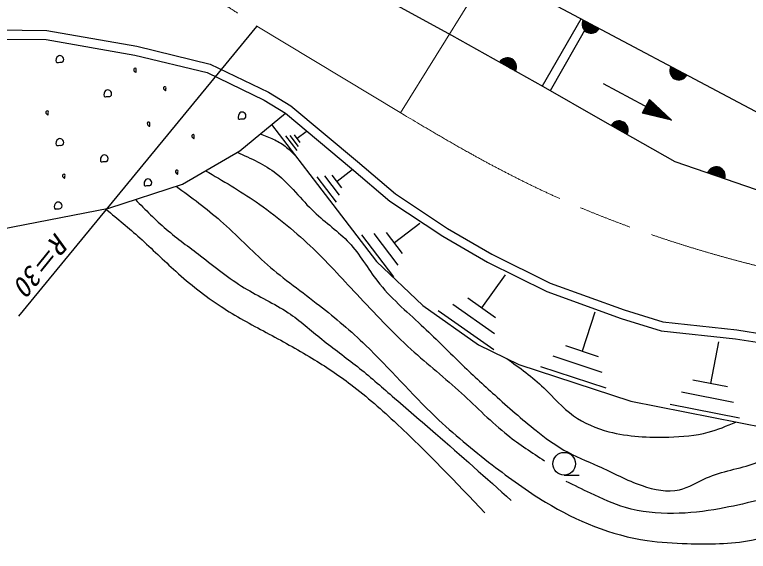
# Model space of a CAD drawing. Units: millimetres, scale not verified. Extents: x 40000 to 680000, y 20000 to 380000.
# Drawn here: x 208327 to 256820, y 259306 to 294753 of the extents above; entities that cross this region are included whole.
import ezdxf
from ezdxf.enums import TextEntityAlignment as Align

# ---------------------------------------------------------------- set-up
doc = ezdxf.new("R2010")
doc.units = ezdxf.units.MM
doc.header["$LTSCALE"] = 1000
doc.linetypes.add('CHAIN', pattern=[18.5, 12, -1.5, 3.5, -1.5])
for name, color, linetype, lineweight in [('M-BGD', 7, 'Continuous', 25), ('M-BGD-RSTR', 7, 'Continuous', 13), ('M-BMK', 2, 'CHAIN', 13)]:
    doc.layers.add(name, color=color, linetype=linetype, lineweight=lineweight)
doc.styles.add('ＭＳ ゴシック', font='')
doc.styles.get('ＭＳ ゴシック').set_extended_font_data('MS Gothic')

msp = doc.modelspace()

# ---------------------------------------------------------------- linework, layer by layer
at = {"layer": 'M-BGD'}
for p, q in [((226158, 304904), (260907, 286435)), ((230209, 297234), (237208, 293390)), ((243214, 290045), (245768, 294482)), ((224302, 293973), (208591, 274838)), ((243734, 289746), (246288, 294182)), ((204741, 293772), (210456, 293708)), ((210456, 293708), (216392, 292666)), ((237208, 293390), (243264, 290017)), ((204781, 293171), (210400, 293109)), ((210400, 293109), (216270, 292078)), ((216392, 292666), (221249, 291492)), ((216270, 292078), (221046, 290923)), ((221249, 291492), (225113, 289639)), ((221046, 290923), (224824, 289113)), ((243264, 290017), (247036, 287842)), ((247224, 290206), (251742, 287789)), ((225113, 289639), (226581, 288726)), ((224824, 289113), (226229, 288238)), ((250283, 289156), (249795, 288243)), ((250307, 289134), (249827, 288236)), ((250345, 289098), (249877, 288224)), ((250383, 289063), (249928, 288212)), ((250421, 289028), (249978, 288201)), ((251742, 287789), (250283, 289156)), ((226581, 288726), (230987, 285044)), ((250458, 288992), (250029, 288189)), ((250496, 288957), (250079, 288177)), ((250534, 288921), (250129, 288165)), ((250572, 288886), (250180, 288154)), ((250609, 288851), (250230, 288142)), ((250647, 288815), (250281, 288130)), ((250685, 288780), (250331, 288118)), ((250723, 288744), (250381, 288107)), ((250760, 288709), (250432, 288095)), ((250798, 288674), (250482, 288083)), ((250836, 288638), (250533, 288071)), ((250874, 288603), (250583, 288059)), ((250912, 288567), (250634, 288048)), ((223206, 285764), (226229, 288238)), ((226229, 288238), (230600, 284586)), ((251742, 287789), (249795, 288243)), ((250949, 288532), (250684, 288036)), ((250987, 288497), (250734, 288024)), ((251025, 288461), (250785, 288012)), ((251063, 288426), (250835, 288001)), ((251100, 288390), (250886, 287989)), ((251138, 288355), (250936, 287977)), ((251176, 288320), (250986, 287965)), ((251214, 288284), (251037, 287954)), ((251251, 288249), (251087, 287942)), ((251289, 288214), (251138, 287930)), ((251327, 288178), (251188, 287918)), ((251365, 288143), (251238, 287906)), ((251403, 288107), (251289, 287895)), ((251440, 288072), (251339, 287883)), ((247036, 287842), (251967, 285049)), ((251478, 288037), (251390, 287871)), ((251516, 288001), (251440, 287859)), ((251554, 287966), (251490, 287848)), ((251591, 287930), (251541, 287836)), ((251629, 287895), (251591, 287824)), ((251667, 287860), (251642, 287812)), ((251705, 287824), (251692, 287801)), ((225314, 287490), (228334, 283535)), ((226990, 285779), (226250, 286749)), ((227090, 286049), (226540, 286779)), ((227190, 286319), (226820, 286809)), ((227590, 287009), (227010, 286569)), ((219415, 283552), (223206, 285764)), ((230987, 285044), (233490, 282912)), ((251967, 285049), (262882, 281278)), ((230640, 284499), (229640, 283729)), ((230600, 284586), (233129, 282431)), ((229610, 282369), (228320, 284049)), ((229790, 282839), (228820, 284099)), ((229960, 283309), (229310, 284149)), ((214550, 281973), (219415, 283552)), ((228334, 283535), (232245, 278447)), ((233490, 282912), (236941, 280632)), ((233129, 282431), (236625, 280121)), ((207410, 280583), (214550, 281973)), ((235100, 280949), (233440, 279679)), ((233970, 278979), (232910, 280369)), ((236941, 280632), (239875, 278933)), ((233390, 277439), (231270, 280209)), ((233680, 278209), (232090, 280289)), ((236625, 280121), (239591, 278404)), ((239875, 278933), (243729, 277021)), ((232245, 278447), (235303, 275536)), ((239591, 278404), (243494, 276468)), ((240740, 277579), (239190, 275379)), ((243729, 277021), (248617, 275258)), ((243494, 276468), (248426, 274689)), ((240110, 274729), (238270, 276019)), ((235303, 275536), (238979, 272949)), ((240050, 273669), (237290, 275609)), ((239990, 272609), (236310, 275199)), ((246680, 275099), (245830, 272519)), ((248617, 275258), (251171, 274468)), ((248426, 274689), (251049, 273877)), ((251171, 274468), (256062, 273941)), ((251049, 273877), (255982, 273346)), ((256062, 273941), (261504, 273061)), ((254850, 273139), (254310, 270399)), ((255982, 273346), (261395, 272471)), ((238979, 272949), (241655, 271655)), ((246910, 272159), (244750, 272869)), ((247170, 271119), (243930, 272189)), ((241655, 271655), (249065, 269214)), ((247420, 270079), (243100, 271499)), ((255450, 270169), (253160, 270619)), ((255840, 269139), (252410, 269819)), ((249065, 269214), (273372, 264414)), ((256230, 268109), (251650, 269009)), ((244646, 264341), (245646, 264341))]:
    msp.add_line(p, q, dxfattribs=at)
msp.add_circle((244646, 265091), 750, dxfattribs=at)
for centre, radius, start, end in [((246428, 294131), 600, 152.0103, 332.0103), ((246428, 294131), 550, 152.0103, 332.0103), ((246428, 294131), 500, 152.0103, 332.0103), ((246428, 294131), 450, 152.0103, 332.0103), ((246428, 294131), 400, 152.0103, 332.0103), ((246428, 294131), 350, 152.0103, 332.0103), ((246428, 294131), 300, 152.0103, 332.0103), ((246428, 294131), 250, 152.0103, 332.0103), ((246428, 294131), 200, 152.0103, 332.0103), ((246428, 294131), 150, 152.0103, 332.0103), ((246428, 294131), 100, 152.0103, 332.0103), ((246428, 294131), 50, 152.0103, 332.0103), ((240898, 291305), 600, 330.5288, 150.5288), ((240898, 291305), 550, 330.5288, 150.5288), ((240898, 291305), 500, 330.5288, 150.5288), ((240898, 291305), 450, 330.5288, 150.5288), ((240898, 291305), 400, 330.5288, 150.5288), ((240898, 291305), 350, 330.5288, 150.5288), ((240898, 291305), 300, 330.5288, 150.5288), ((240898, 291305), 250, 330.5288, 150.5288), ((240898, 291305), 200, 330.5288, 150.5288), ((240898, 291305), 150, 330.5288, 150.5288), ((240898, 291305), 100, 330.5288, 150.5288), ((240898, 291305), 50, 330.5288, 150.5288), ((252220, 291052), 600, 152.0103, 332.0103), ((252220, 291052), 550, 152.0103, 332.0103), ((252220, 291052), 500, 152.0103, 332.0103), ((252220, 291052), 450, 152.0103, 332.0103), ((252220, 291052), 400, 152.0103, 332.0103), ((252220, 291052), 350, 152.0103, 332.0103), ((252220, 291052), 300, 152.0103, 332.0103), ((252220, 291052), 250, 152.0103, 332.0103), ((252220, 291052), 200, 152.0103, 332.0103), ((252220, 291052), 150, 152.0103, 332.0103), ((252220, 291052), 100, 152.0103, 332.0103), ((252220, 291052), 50, 152.0103, 332.0103), ((248278, 287134), 600, 330.5288, 150.5288), ((248278, 287134), 550, 330.5288, 150.5288), ((248278, 287134), 500, 330.5288, 150.5288), ((248278, 287134), 450, 330.5288, 150.5288), ((248278, 287134), 400, 330.5288, 150.5288), ((248278, 287134), 350, 330.5288, 150.5288), ((248278, 287134), 300, 330.5288, 150.5288), ((248278, 287134), 250, 330.5288, 150.5288), ((248278, 287134), 200, 330.5288, 150.5288), ((248278, 287134), 150, 330.5288, 150.5288), ((248278, 287134), 100, 330.5288, 150.5288), ((248278, 287134), 50, 330.5288, 150.5288), ((254696, 284106), 600, 340.9392, 160.9392), ((254696, 284106), 550, 340.9392, 160.9392), ((254696, 284106), 500, 340.9392, 160.9392), ((254696, 284106), 450, 340.9392, 160.9392), ((254696, 284106), 400, 340.9392, 160.9392), ((254696, 284106), 350, 340.9392, 160.9392), ((254696, 284106), 300, 340.9392, 160.9392), ((254696, 284106), 250, 340.9392, 160.9392), ((254696, 284106), 200, 340.9392, 160.9392), ((254696, 284106), 150, 340.9392, 160.9392), ((254696, 284106), 100, 340.9392, 160.9392), ((254696, 284106), 50, 340.9392, 160.9392)]:
    msp.add_arc(centre, radius, start, end, dxfattribs=at)
for points, knots in [([(211502, 291636), (211437, 291586), (211334, 291618), (211234, 291602), (211191, 291596), (211148, 291579), (211117, 291586), (211025, 291604), (211037, 291819), (211117, 291937), (211182, 292034), (211291, 292067), (211385, 292038), (211483, 292008), (211565, 291911), (211569, 291803), (211572, 291738), (211546, 291669), (211502, 291636)], [0, 0, 0, 0, 1, 1, 1, 2, 2, 2, 3, 3, 3, 4, 4, 4, 5, 5, 5, 6, 6, 6, 6]), ([(216354, 290957), (216332, 290930), (216234, 290999), (216203, 291074), (216180, 291129), (216193, 291187), (216236, 291208), (216273, 291226), (216333, 291218), (216354, 291191), (216374, 291165), (216355, 291122), (216354, 291074), (216352, 291026), (216367, 290973), (216354, 290957)], [0, 0, 0, 0, 1, 1, 1, 2, 2, 2, 3, 3, 3, 4, 4, 4, 5, 5, 5, 5]), ([(218323, 289737), (218301, 289710), (218203, 289778), (218172, 289854), (218150, 289908), (218162, 289967), (218206, 289988), (218243, 290006), (218302, 289997), (218323, 289971), (218343, 289945), (218324, 289902), (218323, 289854), (218321, 289806), (218336, 289753), (218323, 289737)], [0, 0, 0, 0, 1, 1, 1, 2, 2, 2, 3, 3, 3, 4, 4, 4, 5, 5, 5, 5]), ([(214669, 289374), (214604, 289325), (214500, 289357), (214400, 289341), (214357, 289334), (214314, 289318), (214283, 289324), (214191, 289342), (214204, 289557), (214283, 289676), (214348, 289772), (214457, 289805), (214551, 289776), (214649, 289746), (214731, 289650), (214736, 289542), (214738, 289477), (214712, 289407), (214669, 289374)], [0, 0, 0, 0, 1, 1, 1, 2, 2, 2, 3, 3, 3, 4, 4, 4, 5, 5, 5, 6, 6, 6, 6]), ([(210547, 288139), (210525, 288112), (210427, 288181), (210396, 288256), (210373, 288311), (210386, 288369), (210429, 288390), (210467, 288408), (210526, 288400), (210547, 288373), (210567, 288347), (210548, 288304), (210547, 288256), (210545, 288208), (210560, 288155), (210547, 288139)], [0, 0, 0, 0, 1, 1, 1, 2, 2, 2, 3, 3, 3, 4, 4, 4, 5, 5, 5, 5]), ([(223546, 287904), (223481, 287855), (223377, 287886), (223277, 287871), (223234, 287864), (223191, 287848), (223160, 287854), (223068, 287872), (223081, 288087), (223160, 288206), (223225, 288302), (223334, 288335), (223428, 288306), (223526, 288276), (223608, 288180), (223613, 288072), (223615, 288006), (223589, 287937), (223546, 287904)], [0, 0, 0, 0, 1, 1, 1, 2, 2, 2, 3, 3, 3, 4, 4, 4, 5, 5, 5, 6, 6, 6, 6]), ([(217251, 287391), (217229, 287364), (217131, 287433), (217100, 287508), (217077, 287563), (217090, 287621), (217133, 287642), (217170, 287661), (217230, 287652), (217251, 287626), (217271, 287600), (217252, 287556), (217251, 287508), (217249, 287460), (217264, 287408), (217251, 287391)], [0, 0, 0, 0, 1, 1, 1, 2, 2, 2, 3, 3, 3, 4, 4, 4, 5, 5, 5, 5]), ([(220189, 286570), (220167, 286543), (220069, 286612), (220038, 286687), (220015, 286742), (220028, 286800), (220071, 286822), (220109, 286840), (220168, 286831), (220189, 286805), (220209, 286779), (220190, 286735), (220189, 286687), (220187, 286640), (220202, 286587), (220189, 286570)], [0, 0, 0, 0, 1, 1, 1, 2, 2, 2, 3, 3, 3, 4, 4, 4, 5, 5, 5, 5]), ([(224564, 286875), (224854, 286769), (225144, 286663), (225424, 286532), (225700, 286402), (225966, 286248), (226207, 286062), (226451, 285873), (226669, 285651), (226887, 285430)], [0, 0, 0, 0, 1, 1, 1, 2, 2, 2, 3, 3, 3, 3]), ([(211502, 286151), (211437, 286102), (211334, 286134), (211234, 286118), (211191, 286111), (211148, 286095), (211117, 286101), (211025, 286120), (211037, 286334), (211117, 286453), (211182, 286549), (211291, 286582), (211385, 286553), (211483, 286524), (211565, 286427), (211569, 286319), (211572, 286254), (211546, 286184), (211502, 286151)], [0, 0, 0, 0, 1, 1, 1, 2, 2, 2, 3, 3, 3, 4, 4, 4, 5, 5, 5, 6, 6, 6, 6]), ([(223031, 285661), (223943, 285259), (224856, 284856), (225620, 284263), (226546, 283543), (227255, 282543), (228124, 281720), (228873, 281010), (229742, 280432), (230432, 279686), (231141, 278919), (231661, 277974), (232309, 277143), (233149, 276066), (234202, 275179), (235204, 274248), (236084, 273430), (236924, 272577), (237786, 271744), (238529, 271027), (239288, 270324), (240055, 269632), (240948, 268827), (241852, 268037), (242794, 267285), (243380, 266816), (243981, 266361), (244632, 265994), (245357, 265584), (246144, 265282), (246901, 264937), (247860, 264501), (248770, 263998), (249796, 263646), (250599, 263372), (251472, 263190), (252261, 263373), (252884, 263517), (253455, 263889), (254060, 264155), (255094, 264609), (256228, 264754), (257268, 265133), (258414, 265551), (259448, 266255), (260481, 266960)], [0, 0, 0, 0, 1, 1, 1, 2, 2, 2, 3, 3, 3, 4, 4, 4, 5, 5, 5, 6, 6, 6, 7, 7, 7, 8, 8, 8, 9, 9, 9, 10, 10, 10, 11, 11, 11, 12, 12, 12, 13, 13, 13, 14, 14, 14, 15, 15, 15, 15]), ([(214442, 285077), (214377, 285028), (214274, 285059), (214174, 285044), (214131, 285037), (214088, 285021), (214057, 285027), (213965, 285045), (213978, 285260), (214057, 285379), (214122, 285475), (214231, 285508), (214325, 285479), (214423, 285449), (214505, 285352), (214509, 285245), (214512, 285179), (214486, 285110), (214442, 285077)], [0, 0, 0, 0, 1, 1, 1, 2, 2, 2, 3, 3, 3, 4, 4, 4, 5, 5, 5, 6, 6, 6, 6]), ([(211648, 283952), (211626, 283925), (211528, 283994), (211497, 284069), (211475, 284124), (211487, 284182), (211531, 284203), (211568, 284222), (211628, 284213), (211648, 284186), (211668, 284160), (211650, 284117), (211648, 284069), (211646, 284021), (211662, 283969), (211648, 283952)], [0, 0, 0, 0, 1, 1, 1, 2, 2, 2, 3, 3, 3, 4, 4, 4, 5, 5, 5, 5]), ([(219116, 284225), (219095, 284198), (218997, 284267), (218966, 284342), (218943, 284397), (218956, 284455), (218999, 284476), (219036, 284494), (219096, 284486), (219116, 284459), (219137, 284433), (219118, 284390), (219116, 284342), (219115, 284294), (219130, 284241), (219116, 284225)], [0, 0, 0, 0, 1, 1, 1, 2, 2, 2, 3, 3, 3, 4, 4, 4, 5, 5, 5, 5]), ([(220948, 284447), (222080, 283786), (223211, 283126), (224290, 282385), (225551, 281519), (226740, 280544), (227850, 279490), (228927, 278467), (229929, 277371), (230940, 276282), (232102, 275031), (233277, 273790), (234539, 272644), (235626, 271657), (236778, 270742), (237864, 269749), (238881, 268820), (239841, 267824), (240916, 266972), (241685, 266362), (242513, 265826), (243341, 265290)], [0, 0, 0, 0, 1, 1, 1, 2, 2, 2, 3, 3, 3, 4, 4, 4, 5, 5, 5, 6, 6, 6, 7, 7, 7, 7]), ([(217327, 283496), (217262, 283447), (217158, 283478), (217059, 283463), (217015, 283456), (216972, 283440), (216942, 283446), (216850, 283464), (216862, 283679), (216942, 283798), (217006, 283894), (217115, 283927), (217210, 283898), (217308, 283868), (217390, 283772), (217394, 283664), (217396, 283599), (217370, 283529), (217327, 283496)], [0, 0, 0, 0, 1, 1, 1, 2, 2, 2, 3, 3, 3, 4, 4, 4, 5, 5, 5, 6, 6, 6, 6]), ([(219006, 283420), (220009, 282685), (221011, 281950), (221943, 281133), (223003, 280203), (223972, 279167), (225033, 278238), (226129, 277279), (227323, 276435), (228476, 275539), (229535, 274715), (230560, 273846), (231527, 272918), (233116, 271392), (234549, 269705), (236143, 268184), (237328, 267054), (238602, 266016), (239899, 265016), (241033, 264140), (242185, 263294), (243419, 262551), (245479, 261312), (247767, 260362), (250127, 260018), (251002, 259891), (251887, 259847), (252778, 259819), (254204, 259774), (255645, 259772), (257026, 260047), (258741, 260388), (260364, 261155), (262043, 261700), (263331, 262118), (264653, 262405), (265977, 262669), (268249, 263122), (270529, 263508), (272845, 263731), (275186, 263957), (277564, 264018), (279868, 263635), (281538, 263358), (283168, 262848), (284775, 262288), (287382, 261381), (289927, 260343), (292472, 259306)], [0, 0, 0, 0, 1, 1, 1, 2, 2, 2, 3, 3, 3, 4, 4, 4, 5, 5, 5, 6, 6, 6, 7, 7, 7, 8, 8, 8, 9, 9, 9, 10, 10, 10, 11, 11, 11, 12, 12, 12, 13, 13, 13, 14, 14, 14, 15, 15, 15, 16, 16, 16, 16]), ([(211389, 281967), (211324, 281918), (211220, 281950), (211121, 281934), (211077, 281927), (211035, 281911), (211004, 281917), (210912, 281936), (210924, 282150), (211004, 282269), (211068, 282365), (211178, 282398), (211272, 282369), (211370, 282339), (211452, 282243), (211456, 282135), (211459, 282070), (211432, 282000), (211389, 281967)], [0, 0, 0, 0, 1, 1, 1, 2, 2, 2, 3, 3, 3, 4, 4, 4, 5, 5, 5, 6, 6, 6, 6]), ([(216310, 282544), (216970, 281870), (217630, 281197), (218344, 280585), (219069, 279964), (219850, 279407), (220613, 278825), (221564, 278099), (222488, 277334), (223507, 276713), (224454, 276136), (225483, 275683), (226402, 275069), (227187, 274546), (227893, 273904), (228632, 273309), (229401, 272690), (230207, 272121), (230979, 271510), (231770, 270885), (232526, 270216), (233287, 269554), (234237, 268728), (235193, 267912), (236143, 267089), (237826, 265631), (239488, 264150), (241151, 262668)], [0, 0, 0, 0, 1, 1, 1, 2, 2, 2, 3, 3, 3, 4, 4, 4, 5, 5, 5, 6, 6, 6, 7, 7, 7, 8, 8, 8, 9, 9, 9, 9]), ([(214380, 281889), (215129, 281273), (215878, 280657), (216598, 280010), (217402, 279287), (218170, 278526), (218976, 277803), (219918, 276958), (220910, 276164), (221968, 275474), (222930, 274845), (223945, 274302), (224959, 273757), (225975, 273211), (226989, 272664), (227975, 272066), (228861, 271528), (229723, 270950), (230549, 270325), (231612, 269520), (232615, 268636), (233590, 267726), (235608, 265841), (237509, 263839), (239410, 261837)], [0, 0, 0, 0, 1, 1, 1, 2, 2, 2, 3, 3, 3, 4, 4, 4, 5, 5, 5, 6, 6, 6, 7, 7, 7, 8, 8, 8, 8]), ([(240851, 272043), (241698, 271432), (242545, 270821), (243302, 270101), (243952, 269483), (244536, 268784), (245258, 268263), (245950, 267762), (246769, 267424), (247605, 267206), (248894, 266870), (250223, 266819), (251556, 266854), (252443, 266878), (253332, 266940), (254177, 267167), (254799, 267334), (255397, 267590), (255995, 267846)], [0, 0, 0, 0, 1, 1, 1, 2, 2, 2, 3, 3, 3, 4, 4, 4, 5, 5, 5, 6, 6, 6, 6]), ([(267496, 265574), (266082, 265151), (264668, 264728), (263253, 264312), (262082, 263967), (260909, 263627), (259732, 263294), (258143, 262845), (256546, 262409), (254921, 262121), (253914, 261942), (252896, 261820), (251869, 261808), (250800, 261795), (249721, 261902), (248701, 262199), (247904, 262431), (247144, 262779), (246393, 263138), (245855, 263395), (245322, 263658), (244789, 263920)], [0, 0, 0, 0, 1, 1, 1, 2, 2, 2, 3, 3, 3, 4, 4, 4, 5, 5, 5, 6, 6, 6, 7, 7, 7, 7])]:
    msp.add_open_spline(points, degree=3, knots=knots, dxfattribs=at)
at = {"layer": 'M-BGD-RSTR'}
msp.add_line((233840, 288272), (244837, 305970), dxfattribs=at)
at = {"layer": 'M-BMK'}
msp.add_line((224336, 293985), (233804, 288290), dxfattribs=at)
for points, knots in [([(194056, 297889), (195500, 298444), (196944, 298999), (198431, 299425), (199605, 299761), (200806, 300017), (202018, 300162), (203101, 300291), (204192, 300332), (205286, 300361), (206451, 300393), (207618, 300411), (208773, 300302), (210091, 300176), (211393, 299885), (212679, 299544), (213996, 299195), (215295, 298796), (216564, 298309), (217944, 297780), (219288, 297148), (220570, 296416), (221867, 295674), (223102, 294830), (224336, 293985)], [0, 0, 0, 0, 1, 1, 1, 2, 2, 2, 3, 3, 3, 4, 4, 4, 5, 5, 5, 6, 6, 6, 7, 7, 7, 8, 8, 8, 8]), ([(233804, 288290), (235333, 287380), (236861, 286469), (238416, 285603), (240636, 284367), (242909, 283220), (245242, 282214), (247198, 281370), (249197, 280625), (251220, 279954), (253191, 279301), (255186, 278720), (257199, 278213), (258462, 277895), (259733, 277606), (261005, 277317)], [0, 0, 0, 0, 1, 1, 1, 2, 2, 2, 3, 3, 3, 4, 4, 4, 5, 5, 5, 5])]:
    msp.add_open_spline(points, degree=3, knots=knots, dxfattribs=at)

# ---------------------------------------------------------------- texts
at = {"layer": 'M-BGD', "style": 'ＭＳ ゴシック', "oblique": 15}
msp.add_text('R＝30', height=1320, rotation=231.022, dxfattribs=at).set_placement((210745, 280705), align=Align.BOTTOM_LEFT)

doc.saveas('drawing.dxf')
